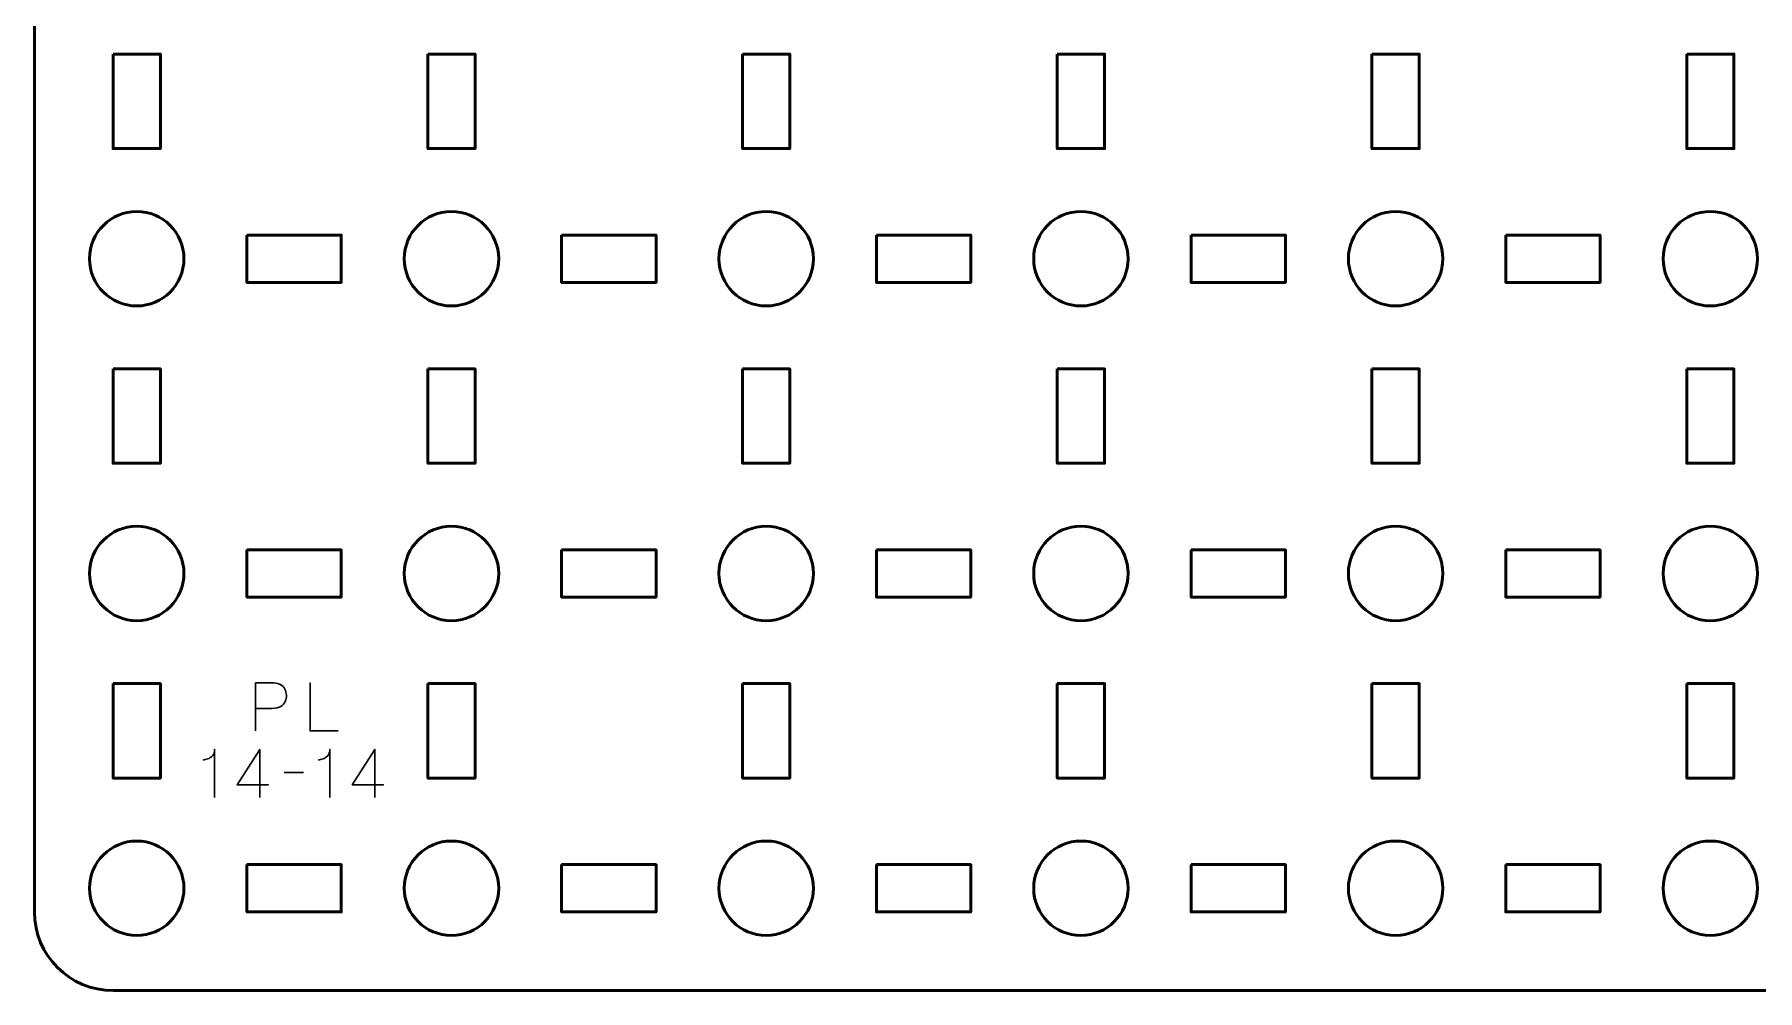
# Model space of a CAD drawing. Header units: centimetres. Extents: x -24.2 to 3.2, y -28.5 to 40.7.
# Drawn here: x -24.15 to -13.2, y 13.35 to 19.42 of the extents above; entities that cross this region are included whole.
import ezdxf

# ---------------------------------------------------------------- set-up
doc = ezdxf.new("R2010")
doc.units = ezdxf.units.CM
doc.header["$MEASUREMENT"] = 0
doc.layers.add('Layer 1', color=7, linetype='Continuous')

msp = doc.modelspace()

# ---------------------------------------------------------------- linework, layer by layer
at = {"layer": 'Layer 1', "lineweight": 53}
for points, knots in [([(-23.65008, 40.65002), (-23.65008, 40.65002), (2.6499, 40.65002), (2.6499, 40.65002), (2.6499, 40.65002), (2.9269, 40.65002), (3.14985, 40.42693), (3.14985, 40.14993), (3.14985, 40.14993), (3.14985, 40.14993), (3.14985, 13.84995), (3.14985, 13.84995), (3.14985, 13.84995), (3.14985, 13.57295), (2.9269, 13.35), (2.6499, 13.35), (2.6499, 13.35), (2.6499, 13.35), (-23.65008, 13.35), (-23.65008, 13.35), (-23.65008, 13.35), (-23.92708, 13.35), (-24.15017, 13.57295), (-24.15017, 13.84995), (-24.15017, 13.84995), (-24.15017, 13.84995), (-24.15017, 40.14993), (-24.15017, 40.14993), (-24.15017, 40.14993), (-24.15017, 40.42693), (-23.92708, 40.65002), (-23.65008, 40.65002)], [0, 0, 0, 0, 0.125, 0.125, 0.125, 0.125, 0.25, 0.25, 0.25, 0.25, 0.375, 0.375, 0.375, 0.375, 0.5, 0.5, 0.5, 0.5, 0.625, 0.625, 0.625, 0.625, 0.75, 0.75, 0.75, 0.75, 0.875, 0.875, 0.875, 0.875, 1, 1, 1, 1]), ([(-23.65008, 19.29995), (-23.65008, 19.29995), (-23.35007, 19.29995), (-23.35007, 19.29995), (-23.35007, 19.29995), (-23.35007, 19.29995), (-23.35007, 18.69994), (-23.35007, 18.69994), (-23.35007, 18.69994), (-23.35007, 18.69994), (-23.65008, 18.69994), (-23.65008, 18.69994), (-23.65008, 18.69994), (-23.65008, 18.69994), (-23.65008, 19.29995), (-23.65008, 19.29995)], [0, 0, 0, 0, 0.25, 0.25, 0.25, 0.25, 0.5, 0.5, 0.5, 0.5, 0.75, 0.75, 0.75, 0.75, 1, 1, 1, 1]), ([(-21.65014, 19.29995), (-21.65014, 19.29995), (-21.35014, 19.29995), (-21.35014, 19.29995), (-21.35014, 19.29995), (-21.35014, 19.29995), (-21.35014, 18.69994), (-21.35014, 18.69994), (-21.35014, 18.69994), (-21.35014, 18.69994), (-21.65014, 18.69994), (-21.65014, 18.69994), (-21.65014, 18.69994), (-21.65014, 18.69994), (-21.65014, 19.29995), (-21.65014, 19.29995)], [0, 0, 0, 0, 0.25, 0.25, 0.25, 0.25, 0.5, 0.5, 0.5, 0.5, 0.75, 0.75, 0.75, 0.75, 1, 1, 1, 1]), ([(-19.65021, 19.29995), (-19.65021, 19.29995), (-19.35021, 19.29995), (-19.35021, 19.29995), (-19.35021, 19.29995), (-19.35021, 19.29995), (-19.35021, 18.69994), (-19.35021, 18.69994), (-19.35021, 18.69994), (-19.35021, 18.69994), (-19.65021, 18.69994), (-19.65021, 18.69994), (-19.65021, 18.69994), (-19.65021, 18.69994), (-19.65021, 19.29995), (-19.65021, 19.29995)], [0, 0, 0, 0, 0.25, 0.25, 0.25, 0.25, 0.5, 0.5, 0.5, 0.5, 0.75, 0.75, 0.75, 0.75, 1, 1, 1, 1]), ([(-17.6501, 19.29995), (-17.6501, 19.29995), (-17.3501, 19.29995), (-17.3501, 19.29995), (-17.3501, 19.29995), (-17.3501, 19.29995), (-17.3501, 18.69994), (-17.3501, 18.69994), (-17.3501, 18.69994), (-17.3501, 18.69994), (-17.6501, 18.69994), (-17.6501, 18.69994), (-17.6501, 18.69994), (-17.6501, 18.69994), (-17.6501, 19.29995), (-17.6501, 19.29995)], [0, 0, 0, 0, 0.25, 0.25, 0.25, 0.25, 0.5, 0.5, 0.5, 0.5, 0.75, 0.75, 0.75, 0.75, 1, 1, 1, 1]), ([(-15.65017, 19.29995), (-15.65017, 19.29995), (-15.35017, 19.29995), (-15.35017, 19.29995), (-15.35017, 19.29995), (-15.35017, 19.29995), (-15.35017, 18.69994), (-15.35017, 18.69994), (-15.35017, 18.69994), (-15.35017, 18.69994), (-15.65017, 18.69994), (-15.65017, 18.69994), (-15.65017, 18.69994), (-15.65017, 18.69994), (-15.65017, 19.29995), (-15.65017, 19.29995)], [0, 0, 0, 0, 0.25, 0.25, 0.25, 0.25, 0.5, 0.5, 0.5, 0.5, 0.75, 0.75, 0.75, 0.75, 1, 1, 1, 1]), ([(-13.65006, 19.29995), (-13.65006, 19.29995), (-13.35006, 19.29995), (-13.35006, 19.29995), (-13.35006, 19.29995), (-13.35006, 19.29995), (-13.35006, 18.69994), (-13.35006, 18.69994), (-13.35006, 18.69994), (-13.35006, 18.69994), (-13.65006, 18.69994), (-13.65006, 18.69994), (-13.65006, 18.69994), (-13.65006, 18.69994), (-13.65006, 19.29995), (-13.65006, 19.29995)], [0, 0, 0, 0, 0.25, 0.25, 0.25, 0.25, 0.5, 0.5, 0.5, 0.5, 0.75, 0.75, 0.75, 0.75, 1, 1, 1, 1]), ([(-23.20014, 18.00003), (-23.20014, 17.83426), (-23.33437, 17.70003), (-23.50014, 17.70003), (-23.50014, 17.70003), (-23.66581, 17.70003), (-23.80015, 17.83426), (-23.80015, 18.00003), (-23.80015, 18.00003), (-23.80015, 18.1657), (-23.66581, 18.30003), (-23.50014, 18.30003), (-23.50014, 18.30003), (-23.33437, 18.30003), (-23.20014, 18.1657), (-23.20014, 18.00003)], [0, 0, 0, 0, 0.25, 0.25, 0.25, 0.25, 0.5, 0.5, 0.5, 0.5, 0.75, 0.75, 0.75, 0.75, 1, 1, 1, 1]), ([(-21.20007, 18.00003), (-21.20007, 17.83426), (-21.33444, 17.70003), (-21.50007, 17.70003), (-21.50007, 17.70003), (-21.66584, 17.70003), (-21.80007, 17.83426), (-21.80007, 18.00003), (-21.80007, 18.00003), (-21.80007, 18.1657), (-21.66584, 18.30003), (-21.50007, 18.30003), (-21.50007, 18.30003), (-21.33444, 18.30003), (-21.20007, 18.1657), (-21.20007, 18.00003)], [0, 0, 0, 0, 0.25, 0.25, 0.25, 0.25, 0.5, 0.5, 0.5, 0.5, 0.75, 0.75, 0.75, 0.75, 1, 1, 1, 1]), ([(-19.20014, 18.00003), (-19.20014, 17.83426), (-19.33447, 17.70003), (-19.50014, 17.70003), (-19.50014, 17.70003), (-19.66577, 17.70003), (-19.80014, 17.83426), (-19.80014, 18.00003), (-19.80014, 18.00003), (-19.80014, 18.1657), (-19.66577, 18.30003), (-19.50014, 18.30003), (-19.50014, 18.30003), (-19.33447, 18.30003), (-19.20014, 18.1657), (-19.20014, 18.00003)], [0, 0, 0, 0, 0.25, 0.25, 0.25, 0.25, 0.5, 0.5, 0.5, 0.5, 0.75, 0.75, 0.75, 0.75, 1, 1, 1, 1]), ([(-17.20017, 18.00003), (-17.20017, 17.83426), (-17.3344, 17.70003), (-17.50017, 17.70003), (-17.50017, 17.70003), (-17.66584, 17.70003), (-17.80017, 17.83426), (-17.80017, 18.00003), (-17.80017, 18.00003), (-17.80017, 18.1657), (-17.66584, 18.30003), (-17.50017, 18.30003), (-17.50017, 18.30003), (-17.3344, 18.30003), (-17.20017, 18.1657), (-17.20017, 18.00003)], [0, 0, 0, 0, 0.25, 0.25, 0.25, 0.25, 0.5, 0.5, 0.5, 0.5, 0.75, 0.75, 0.75, 0.75, 1, 1, 1, 1]), ([(-15.2001, 18.00003), (-15.2001, 17.83426), (-15.33447, 17.70003), (-15.5001, 17.70003), (-15.5001, 17.70003), (-15.66587, 17.70003), (-15.8001, 17.83426), (-15.8001, 18.00003), (-15.8001, 18.00003), (-15.8001, 18.1657), (-15.66587, 18.30003), (-15.5001, 18.30003), (-15.5001, 18.30003), (-15.33447, 18.30003), (-15.2001, 18.1657), (-15.2001, 18.00003)], [0, 0, 0, 0, 0.25, 0.25, 0.25, 0.25, 0.5, 0.5, 0.5, 0.5, 0.75, 0.75, 0.75, 0.75, 1, 1, 1, 1]), ([(-13.20016, 18.00003), (-13.20016, 17.83426), (-13.3345, 17.70003), (-13.50013, 17.70003), (-13.50013, 17.70003), (-13.66579, 17.70003), (-13.80013, 17.83426), (-13.80013, 18.00003), (-13.80013, 18.00003), (-13.80013, 18.1657), (-13.66579, 18.30003), (-13.50013, 18.30003), (-13.50013, 18.30003), (-13.3345, 18.30003), (-13.20016, 18.1657), (-13.20016, 18.00003)], [0, 0, 0, 0, 0.25, 0.25, 0.25, 0.25, 0.5, 0.5, 0.5, 0.5, 0.75, 0.75, 0.75, 0.75, 1, 1, 1, 1]), ([(-22.80013, 18.14996), (-22.80013, 18.14996), (-22.20012, 18.14996), (-22.20012, 18.14996), (-22.20012, 18.14996), (-22.20012, 18.14996), (-22.20012, 17.84996), (-22.20012, 17.84996), (-22.20012, 17.84996), (-22.20012, 17.84996), (-22.80013, 17.84996), (-22.80013, 17.84996), (-22.80013, 17.84996), (-22.80013, 17.84996), (-22.80013, 18.14996), (-22.80013, 18.14996)], [0, 0, 0, 0, 0.25, 0.25, 0.25, 0.25, 0.5, 0.5, 0.5, 0.5, 0.75, 0.75, 0.75, 0.75, 1, 1, 1, 1]), ([(-20.80016, 18.14996), (-20.80016, 18.14996), (-20.20016, 18.14996), (-20.20016, 18.14996), (-20.20016, 18.14996), (-20.20016, 18.14996), (-20.20016, 17.84996), (-20.20016, 17.84996), (-20.20016, 17.84996), (-20.20016, 17.84996), (-20.80016, 17.84996), (-20.80016, 17.84996), (-20.80016, 17.84996), (-20.80016, 17.84996), (-20.80016, 18.14996), (-20.80016, 18.14996)], [0, 0, 0, 0, 0.25, 0.25, 0.25, 0.25, 0.5, 0.5, 0.5, 0.5, 0.75, 0.75, 0.75, 0.75, 1, 1, 1, 1]), ([(-18.80009, 18.14996), (-18.80009, 18.14996), (-18.20008, 18.14996), (-18.20008, 18.14996), (-18.20008, 18.14996), (-18.20008, 18.14996), (-18.20008, 17.84996), (-18.20008, 17.84996), (-18.20008, 17.84996), (-18.20008, 17.84996), (-18.80009, 17.84996), (-18.80009, 17.84996), (-18.80009, 17.84996), (-18.80009, 17.84996), (-18.80009, 18.14996), (-18.80009, 18.14996)], [0, 0, 0, 0, 0.25, 0.25, 0.25, 0.25, 0.5, 0.5, 0.5, 0.5, 0.75, 0.75, 0.75, 0.75, 1, 1, 1, 1]), ([(-16.80012, 18.14996), (-16.80012, 18.14996), (-16.20011, 18.14996), (-16.20011, 18.14996), (-16.20011, 18.14996), (-16.20011, 18.14996), (-16.20011, 17.84996), (-16.20011, 17.84996), (-16.20011, 17.84996), (-16.20011, 17.84996), (-16.80012, 17.84996), (-16.80012, 17.84996), (-16.80012, 17.84996), (-16.80012, 17.84996), (-16.80012, 18.14996), (-16.80012, 18.14996)], [0, 0, 0, 0, 0.25, 0.25, 0.25, 0.25, 0.5, 0.5, 0.5, 0.5, 0.75, 0.75, 0.75, 0.75, 1, 1, 1, 1]), ([(-14.80019, 18.14996), (-14.80019, 18.14996), (-14.20018, 18.14996), (-14.20018, 18.14996), (-14.20018, 18.14996), (-14.20018, 18.14996), (-14.20018, 17.84996), (-14.20018, 17.84996), (-14.20018, 17.84996), (-14.20018, 17.84996), (-14.80019, 17.84996), (-14.80019, 17.84996), (-14.80019, 17.84996), (-14.80019, 17.84996), (-14.80019, 18.14996), (-14.80019, 18.14996)], [0, 0, 0, 0, 0.25, 0.25, 0.25, 0.25, 0.5, 0.5, 0.5, 0.5, 0.75, 0.75, 0.75, 0.75, 1, 1, 1, 1]), ([(-23.65008, 17.29998), (-23.65008, 17.29998), (-23.35007, 17.29998), (-23.35007, 17.29998), (-23.35007, 17.29998), (-23.35007, 17.29998), (-23.35007, 16.69997), (-23.35007, 16.69997), (-23.35007, 16.69997), (-23.35007, 16.69997), (-23.65008, 16.69997), (-23.65008, 16.69997), (-23.65008, 16.69997), (-23.65008, 16.69997), (-23.65008, 17.29998), (-23.65008, 17.29998)], [0, 0, 0, 0, 0.25, 0.25, 0.25, 0.25, 0.5, 0.5, 0.5, 0.5, 0.75, 0.75, 0.75, 0.75, 1, 1, 1, 1]), ([(-21.65014, 17.29998), (-21.65014, 17.29998), (-21.35014, 17.29998), (-21.35014, 17.29998), (-21.35014, 17.29998), (-21.35014, 17.29998), (-21.35014, 16.69997), (-21.35014, 16.69997), (-21.35014, 16.69997), (-21.35014, 16.69997), (-21.65014, 16.69997), (-21.65014, 16.69997), (-21.65014, 16.69997), (-21.65014, 16.69997), (-21.65014, 17.29998), (-21.65014, 17.29998)], [0, 0, 0, 0, 0.25, 0.25, 0.25, 0.25, 0.5, 0.5, 0.5, 0.5, 0.75, 0.75, 0.75, 0.75, 1, 1, 1, 1]), ([(-19.65021, 17.29998), (-19.65021, 17.29998), (-19.35021, 17.29998), (-19.35021, 17.29998), (-19.35021, 17.29998), (-19.35021, 17.29998), (-19.35021, 16.69997), (-19.35021, 16.69997), (-19.35021, 16.69997), (-19.35021, 16.69997), (-19.65021, 16.69997), (-19.65021, 16.69997), (-19.65021, 16.69997), (-19.65021, 16.69997), (-19.65021, 17.29998), (-19.65021, 17.29998)], [0, 0, 0, 0, 0.25, 0.25, 0.25, 0.25, 0.5, 0.5, 0.5, 0.5, 0.75, 0.75, 0.75, 0.75, 1, 1, 1, 1]), ([(-17.6501, 17.29998), (-17.6501, 17.29998), (-17.3501, 17.29998), (-17.3501, 17.29998), (-17.3501, 17.29998), (-17.3501, 17.29998), (-17.3501, 16.69997), (-17.3501, 16.69997), (-17.3501, 16.69997), (-17.3501, 16.69997), (-17.6501, 16.69997), (-17.6501, 16.69997), (-17.6501, 16.69997), (-17.6501, 16.69997), (-17.6501, 17.29998), (-17.6501, 17.29998)], [0, 0, 0, 0, 0.25, 0.25, 0.25, 0.25, 0.5, 0.5, 0.5, 0.5, 0.75, 0.75, 0.75, 0.75, 1, 1, 1, 1]), ([(-15.65017, 17.29998), (-15.65017, 17.29998), (-15.35017, 17.29998), (-15.35017, 17.29998), (-15.35017, 17.29998), (-15.35017, 17.29998), (-15.35017, 16.69997), (-15.35017, 16.69997), (-15.35017, 16.69997), (-15.35017, 16.69997), (-15.65017, 16.69997), (-15.65017, 16.69997), (-15.65017, 16.69997), (-15.65017, 16.69997), (-15.65017, 17.29998), (-15.65017, 17.29998)], [0, 0, 0, 0, 0.25, 0.25, 0.25, 0.25, 0.5, 0.5, 0.5, 0.5, 0.75, 0.75, 0.75, 0.75, 1, 1, 1, 1]), ([(-13.65006, 17.29998), (-13.65006, 17.29998), (-13.35006, 17.29998), (-13.35006, 17.29998), (-13.35006, 17.29998), (-13.35006, 17.29998), (-13.35006, 16.69997), (-13.35006, 16.69997), (-13.35006, 16.69997), (-13.35006, 16.69997), (-13.65006, 16.69997), (-13.65006, 16.69997), (-13.65006, 16.69997), (-13.65006, 16.69997), (-13.65006, 17.29998), (-13.65006, 17.29998)], [0, 0, 0, 0, 0.25, 0.25, 0.25, 0.25, 0.5, 0.5, 0.5, 0.5, 0.75, 0.75, 0.75, 0.75, 1, 1, 1, 1]), ([(-23.20014, 15.99996), (-23.20014, 15.83433), (-23.33437, 15.69996), (-23.50014, 15.69996), (-23.50014, 15.69996), (-23.66581, 15.69996), (-23.80015, 15.83433), (-23.80015, 15.99996), (-23.80015, 15.99996), (-23.80015, 16.16573), (-23.66581, 16.29996), (-23.50014, 16.29996), (-23.50014, 16.29996), (-23.33437, 16.29996), (-23.20014, 16.16573), (-23.20014, 15.99996)], [0, 0, 0, 0, 0.25, 0.25, 0.25, 0.25, 0.5, 0.5, 0.5, 0.5, 0.75, 0.75, 0.75, 0.75, 1, 1, 1, 1]), ([(-21.20007, 15.99996), (-21.20007, 15.83433), (-21.33444, 15.69996), (-21.50007, 15.69996), (-21.50007, 15.69996), (-21.66584, 15.69996), (-21.80007, 15.83433), (-21.80007, 15.99996), (-21.80007, 15.99996), (-21.80007, 16.16573), (-21.66584, 16.29996), (-21.50007, 16.29996), (-21.50007, 16.29996), (-21.33444, 16.29996), (-21.20007, 16.16573), (-21.20007, 15.99996)], [0, 0, 0, 0, 0.25, 0.25, 0.25, 0.25, 0.5, 0.5, 0.5, 0.5, 0.75, 0.75, 0.75, 0.75, 1, 1, 1, 1]), ([(-19.20014, 15.99996), (-19.20014, 15.83433), (-19.33447, 15.69996), (-19.50014, 15.69996), (-19.50014, 15.69996), (-19.66577, 15.69996), (-19.80014, 15.83433), (-19.80014, 15.99996), (-19.80014, 15.99996), (-19.80014, 16.16573), (-19.66577, 16.29996), (-19.50014, 16.29996), (-19.50014, 16.29996), (-19.33447, 16.29996), (-19.20014, 16.16573), (-19.20014, 15.99996)], [0, 0, 0, 0, 0.25, 0.25, 0.25, 0.25, 0.5, 0.5, 0.5, 0.5, 0.75, 0.75, 0.75, 0.75, 1, 1, 1, 1]), ([(-17.20017, 15.99996), (-17.20017, 15.83433), (-17.3344, 15.69996), (-17.50017, 15.69996), (-17.50017, 15.69996), (-17.66584, 15.69996), (-17.80017, 15.83433), (-17.80017, 15.99996), (-17.80017, 15.99996), (-17.80017, 16.16573), (-17.66584, 16.29996), (-17.50017, 16.29996), (-17.50017, 16.29996), (-17.3344, 16.29996), (-17.20017, 16.16573), (-17.20017, 15.99996)], [0, 0, 0, 0, 0.25, 0.25, 0.25, 0.25, 0.5, 0.5, 0.5, 0.5, 0.75, 0.75, 0.75, 0.75, 1, 1, 1, 1]), ([(-15.2001, 15.99996), (-15.2001, 15.83433), (-15.33447, 15.69996), (-15.5001, 15.69996), (-15.5001, 15.69996), (-15.66587, 15.69996), (-15.8001, 15.83433), (-15.8001, 15.99996), (-15.8001, 15.99996), (-15.8001, 16.16573), (-15.66587, 16.29996), (-15.5001, 16.29996), (-15.5001, 16.29996), (-15.33447, 16.29996), (-15.2001, 16.16573), (-15.2001, 15.99996)], [0, 0, 0, 0, 0.25, 0.25, 0.25, 0.25, 0.5, 0.5, 0.5, 0.5, 0.75, 0.75, 0.75, 0.75, 1, 1, 1, 1]), ([(-13.20016, 15.99996), (-13.20016, 15.83433), (-13.3345, 15.69996), (-13.50013, 15.69996), (-13.50013, 15.69996), (-13.66579, 15.69996), (-13.80013, 15.83433), (-13.80013, 15.99996), (-13.80013, 15.99996), (-13.80013, 16.16573), (-13.66579, 16.29996), (-13.50013, 16.29996), (-13.50013, 16.29996), (-13.3345, 16.29996), (-13.20016, 16.16573), (-13.20016, 15.99996)], [0, 0, 0, 0, 0.25, 0.25, 0.25, 0.25, 0.5, 0.5, 0.5, 0.5, 0.75, 0.75, 0.75, 0.75, 1, 1, 1, 1]), ([(-22.80013, 16.15003), (-22.80013, 16.15003), (-22.20012, 16.15003), (-22.20012, 16.15003), (-22.20012, 16.15003), (-22.20012, 16.15003), (-22.20012, 15.85003), (-22.20012, 15.85003), (-22.20012, 15.85003), (-22.20012, 15.85003), (-22.80013, 15.85003), (-22.80013, 15.85003), (-22.80013, 15.85003), (-22.80013, 15.85003), (-22.80013, 16.15003), (-22.80013, 16.15003)], [0, 0, 0, 0, 0.25, 0.25, 0.25, 0.25, 0.5, 0.5, 0.5, 0.5, 0.75, 0.75, 0.75, 0.75, 1, 1, 1, 1]), ([(-20.80016, 16.15003), (-20.80016, 16.15003), (-20.20016, 16.15003), (-20.20016, 16.15003), (-20.20016, 16.15003), (-20.20016, 16.15003), (-20.20016, 15.85003), (-20.20016, 15.85003), (-20.20016, 15.85003), (-20.20016, 15.85003), (-20.80016, 15.85003), (-20.80016, 15.85003), (-20.80016, 15.85003), (-20.80016, 15.85003), (-20.80016, 16.15003), (-20.80016, 16.15003)], [0, 0, 0, 0, 0.25, 0.25, 0.25, 0.25, 0.5, 0.5, 0.5, 0.5, 0.75, 0.75, 0.75, 0.75, 1, 1, 1, 1]), ([(-18.80009, 16.15003), (-18.80009, 16.15003), (-18.20008, 16.15003), (-18.20008, 16.15003), (-18.20008, 16.15003), (-18.20008, 16.15003), (-18.20008, 15.85003), (-18.20008, 15.85003), (-18.20008, 15.85003), (-18.20008, 15.85003), (-18.80009, 15.85003), (-18.80009, 15.85003), (-18.80009, 15.85003), (-18.80009, 15.85003), (-18.80009, 16.15003), (-18.80009, 16.15003)], [0, 0, 0, 0, 0.25, 0.25, 0.25, 0.25, 0.5, 0.5, 0.5, 0.5, 0.75, 0.75, 0.75, 0.75, 1, 1, 1, 1]), ([(-16.80012, 16.15003), (-16.80012, 16.15003), (-16.20011, 16.15003), (-16.20011, 16.15003), (-16.20011, 16.15003), (-16.20011, 16.15003), (-16.20011, 15.85003), (-16.20011, 15.85003), (-16.20011, 15.85003), (-16.20011, 15.85003), (-16.80012, 15.85003), (-16.80012, 15.85003), (-16.80012, 15.85003), (-16.80012, 15.85003), (-16.80012, 16.15003), (-16.80012, 16.15003)], [0, 0, 0, 0, 0.25, 0.25, 0.25, 0.25, 0.5, 0.5, 0.5, 0.5, 0.75, 0.75, 0.75, 0.75, 1, 1, 1, 1]), ([(-14.80019, 16.15003), (-14.80019, 16.15003), (-14.20018, 16.15003), (-14.20018, 16.15003), (-14.20018, 16.15003), (-14.20018, 16.15003), (-14.20018, 15.85003), (-14.20018, 15.85003), (-14.20018, 15.85003), (-14.20018, 15.85003), (-14.80019, 15.85003), (-14.80019, 15.85003), (-14.80019, 15.85003), (-14.80019, 15.85003), (-14.80019, 16.15003), (-14.80019, 16.15003)], [0, 0, 0, 0, 0.25, 0.25, 0.25, 0.25, 0.5, 0.5, 0.5, 0.5, 0.75, 0.75, 0.75, 0.75, 1, 1, 1, 1]), ([(-23.65008, 15.29991), (-23.65008, 15.29991), (-23.35007, 15.29991), (-23.35007, 15.29991), (-23.35007, 15.29991), (-23.35007, 15.29991), (-23.35007, 14.6999), (-23.35007, 14.6999), (-23.35007, 14.6999), (-23.35007, 14.6999), (-23.65008, 14.6999), (-23.65008, 14.6999), (-23.65008, 14.6999), (-23.65008, 14.6999), (-23.65008, 15.29991), (-23.65008, 15.29991)], [0, 0, 0, 0, 0.25, 0.25, 0.25, 0.25, 0.5, 0.5, 0.5, 0.5, 0.75, 0.75, 0.75, 0.75, 1, 1, 1, 1]), ([(-21.65014, 15.29991), (-21.65014, 15.29991), (-21.35014, 15.29991), (-21.35014, 15.29991), (-21.35014, 15.29991), (-21.35014, 15.29991), (-21.35014, 14.6999), (-21.35014, 14.6999), (-21.35014, 14.6999), (-21.35014, 14.6999), (-21.65014, 14.6999), (-21.65014, 14.6999), (-21.65014, 14.6999), (-21.65014, 14.6999), (-21.65014, 15.29991), (-21.65014, 15.29991)], [0, 0, 0, 0, 0.25, 0.25, 0.25, 0.25, 0.5, 0.5, 0.5, 0.5, 0.75, 0.75, 0.75, 0.75, 1, 1, 1, 1]), ([(-19.65021, 15.29991), (-19.65021, 15.29991), (-19.35021, 15.29991), (-19.35021, 15.29991), (-19.35021, 15.29991), (-19.35021, 15.29991), (-19.35021, 14.6999), (-19.35021, 14.6999), (-19.35021, 14.6999), (-19.35021, 14.6999), (-19.65021, 14.6999), (-19.65021, 14.6999), (-19.65021, 14.6999), (-19.65021, 14.6999), (-19.65021, 15.29991), (-19.65021, 15.29991)], [0, 0, 0, 0, 0.25, 0.25, 0.25, 0.25, 0.5, 0.5, 0.5, 0.5, 0.75, 0.75, 0.75, 0.75, 1, 1, 1, 1]), ([(-17.6501, 15.29991), (-17.6501, 15.29991), (-17.3501, 15.29991), (-17.3501, 15.29991), (-17.3501, 15.29991), (-17.3501, 15.29991), (-17.3501, 14.6999), (-17.3501, 14.6999), (-17.3501, 14.6999), (-17.3501, 14.6999), (-17.6501, 14.6999), (-17.6501, 14.6999), (-17.6501, 14.6999), (-17.6501, 14.6999), (-17.6501, 15.29991), (-17.6501, 15.29991)], [0, 0, 0, 0, 0.25, 0.25, 0.25, 0.25, 0.5, 0.5, 0.5, 0.5, 0.75, 0.75, 0.75, 0.75, 1, 1, 1, 1]), ([(-15.65017, 15.29991), (-15.65017, 15.29991), (-15.35017, 15.29991), (-15.35017, 15.29991), (-15.35017, 15.29991), (-15.35017, 15.29991), (-15.35017, 14.6999), (-15.35017, 14.6999), (-15.35017, 14.6999), (-15.35017, 14.6999), (-15.65017, 14.6999), (-15.65017, 14.6999), (-15.65017, 14.6999), (-15.65017, 14.6999), (-15.65017, 15.29991), (-15.65017, 15.29991)], [0, 0, 0, 0, 0.25, 0.25, 0.25, 0.25, 0.5, 0.5, 0.5, 0.5, 0.75, 0.75, 0.75, 0.75, 1, 1, 1, 1]), ([(-13.65006, 15.29991), (-13.65006, 15.29991), (-13.35006, 15.29991), (-13.35006, 15.29991), (-13.35006, 15.29991), (-13.35006, 15.29991), (-13.35006, 14.6999), (-13.35006, 14.6999), (-13.35006, 14.6999), (-13.35006, 14.6999), (-13.65006, 14.6999), (-13.65006, 14.6999), (-13.65006, 14.6999), (-13.65006, 14.6999), (-13.65006, 15.29991), (-13.65006, 15.29991)], [0, 0, 0, 0, 0.25, 0.25, 0.25, 0.25, 0.5, 0.5, 0.5, 0.5, 0.75, 0.75, 0.75, 0.75, 1, 1, 1, 1]), ([(-23.20014, 14.00003), (-23.20014, 13.83422), (-23.33437, 13.70002), (-23.50014, 13.70002), (-23.50014, 13.70002), (-23.66581, 13.70002), (-23.80015, 13.83422), (-23.80015, 14.00003), (-23.80015, 14.00003), (-23.80015, 14.16565), (-23.66581, 14.29999), (-23.50014, 14.29999), (-23.50014, 14.29999), (-23.33437, 14.29999), (-23.20014, 14.16565), (-23.20014, 14.00003)], [0, 0, 0, 0, 0.25, 0.25, 0.25, 0.25, 0.5, 0.5, 0.5, 0.5, 0.75, 0.75, 0.75, 0.75, 1, 1, 1, 1]), ([(-21.20007, 14.00003), (-21.20007, 13.83422), (-21.33444, 13.70002), (-21.50007, 13.70002), (-21.50007, 13.70002), (-21.66584, 13.70002), (-21.80007, 13.83422), (-21.80007, 14.00003), (-21.80007, 14.00003), (-21.80007, 14.16565), (-21.66584, 14.29999), (-21.50007, 14.29999), (-21.50007, 14.29999), (-21.33444, 14.29999), (-21.20007, 14.16565), (-21.20007, 14.00003)], [0, 0, 0, 0, 0.25, 0.25, 0.25, 0.25, 0.5, 0.5, 0.5, 0.5, 0.75, 0.75, 0.75, 0.75, 1, 1, 1, 1]), ([(-19.20014, 14.00003), (-19.20014, 13.83422), (-19.33447, 13.70002), (-19.50014, 13.70002), (-19.50014, 13.70002), (-19.66577, 13.70002), (-19.80014, 13.83422), (-19.80014, 14.00003), (-19.80014, 14.00003), (-19.80014, 14.16565), (-19.66577, 14.29999), (-19.50014, 14.29999), (-19.50014, 14.29999), (-19.33447, 14.29999), (-19.20014, 14.16565), (-19.20014, 14.00003)], [0, 0, 0, 0, 0.25, 0.25, 0.25, 0.25, 0.5, 0.5, 0.5, 0.5, 0.75, 0.75, 0.75, 0.75, 1, 1, 1, 1]), ([(-17.20017, 14.00003), (-17.20017, 13.83422), (-17.3344, 13.70002), (-17.50017, 13.70002), (-17.50017, 13.70002), (-17.66584, 13.70002), (-17.80017, 13.83422), (-17.80017, 14.00003), (-17.80017, 14.00003), (-17.80017, 14.16565), (-17.66584, 14.29999), (-17.50017, 14.29999), (-17.50017, 14.29999), (-17.3344, 14.29999), (-17.20017, 14.16565), (-17.20017, 14.00003)], [0, 0, 0, 0, 0.25, 0.25, 0.25, 0.25, 0.5, 0.5, 0.5, 0.5, 0.75, 0.75, 0.75, 0.75, 1, 1, 1, 1]), ([(-15.2001, 14.00003), (-15.2001, 13.83422), (-15.33447, 13.70002), (-15.5001, 13.70002), (-15.5001, 13.70002), (-15.66587, 13.70002), (-15.8001, 13.83422), (-15.8001, 14.00003), (-15.8001, 14.00003), (-15.8001, 14.16565), (-15.66587, 14.29999), (-15.5001, 14.29999), (-15.5001, 14.29999), (-15.33447, 14.29999), (-15.2001, 14.16565), (-15.2001, 14.00003)], [0, 0, 0, 0, 0.25, 0.25, 0.25, 0.25, 0.5, 0.5, 0.5, 0.5, 0.75, 0.75, 0.75, 0.75, 1, 1, 1, 1]), ([(-13.20016, 14.00003), (-13.20016, 13.83422), (-13.3345, 13.70002), (-13.50013, 13.70002), (-13.50013, 13.70002), (-13.66579, 13.70002), (-13.80013, 13.83422), (-13.80013, 14.00003), (-13.80013, 14.00003), (-13.80013, 14.16565), (-13.66579, 14.29999), (-13.50013, 14.29999), (-13.50013, 14.29999), (-13.3345, 14.29999), (-13.20016, 14.16565), (-13.20016, 14.00003)], [0, 0, 0, 0, 0.25, 0.25, 0.25, 0.25, 0.5, 0.5, 0.5, 0.5, 0.75, 0.75, 0.75, 0.75, 1, 1, 1, 1]), ([(-22.80013, 14.14996), (-22.80013, 14.14996), (-22.20012, 14.14996), (-22.20012, 14.14996), (-22.20012, 14.14996), (-22.20012, 14.14996), (-22.20012, 13.84995), (-22.20012, 13.84995), (-22.20012, 13.84995), (-22.20012, 13.84995), (-22.80013, 13.84995), (-22.80013, 13.84995), (-22.80013, 13.84995), (-22.80013, 13.84995), (-22.80013, 14.14996), (-22.80013, 14.14996)], [0, 0, 0, 0, 0.25, 0.25, 0.25, 0.25, 0.5, 0.5, 0.5, 0.5, 0.75, 0.75, 0.75, 0.75, 1, 1, 1, 1]), ([(-20.80016, 14.14996), (-20.80016, 14.14996), (-20.20016, 14.14996), (-20.20016, 14.14996), (-20.20016, 14.14996), (-20.20016, 14.14996), (-20.20016, 13.84995), (-20.20016, 13.84995), (-20.20016, 13.84995), (-20.20016, 13.84995), (-20.80016, 13.84995), (-20.80016, 13.84995), (-20.80016, 13.84995), (-20.80016, 13.84995), (-20.80016, 14.14996), (-20.80016, 14.14996)], [0, 0, 0, 0, 0.25, 0.25, 0.25, 0.25, 0.5, 0.5, 0.5, 0.5, 0.75, 0.75, 0.75, 0.75, 1, 1, 1, 1]), ([(-18.80009, 14.14996), (-18.80009, 14.14996), (-18.20008, 14.14996), (-18.20008, 14.14996), (-18.20008, 14.14996), (-18.20008, 14.14996), (-18.20008, 13.84995), (-18.20008, 13.84995), (-18.20008, 13.84995), (-18.20008, 13.84995), (-18.80009, 13.84995), (-18.80009, 13.84995), (-18.80009, 13.84995), (-18.80009, 13.84995), (-18.80009, 14.14996), (-18.80009, 14.14996)], [0, 0, 0, 0, 0.25, 0.25, 0.25, 0.25, 0.5, 0.5, 0.5, 0.5, 0.75, 0.75, 0.75, 0.75, 1, 1, 1, 1]), ([(-16.80012, 14.14996), (-16.80012, 14.14996), (-16.20011, 14.14996), (-16.20011, 14.14996), (-16.20011, 14.14996), (-16.20011, 14.14996), (-16.20011, 13.84995), (-16.20011, 13.84995), (-16.20011, 13.84995), (-16.20011, 13.84995), (-16.80012, 13.84995), (-16.80012, 13.84995), (-16.80012, 13.84995), (-16.80012, 13.84995), (-16.80012, 14.14996), (-16.80012, 14.14996)], [0, 0, 0, 0, 0.25, 0.25, 0.25, 0.25, 0.5, 0.5, 0.5, 0.5, 0.75, 0.75, 0.75, 0.75, 1, 1, 1, 1]), ([(-14.80019, 14.14996), (-14.80019, 14.14996), (-14.20018, 14.14996), (-14.20018, 14.14996), (-14.20018, 14.14996), (-14.20018, 14.14996), (-14.20018, 13.84995), (-14.20018, 13.84995), (-14.20018, 13.84995), (-14.20018, 13.84995), (-14.80019, 13.84995), (-14.80019, 13.84995), (-14.80019, 13.84995), (-14.80019, 13.84995), (-14.80019, 14.14996), (-14.80019, 14.14996)], [0, 0, 0, 0, 0.25, 0.25, 0.25, 0.25, 0.5, 0.5, 0.5, 0.5, 0.75, 0.75, 0.75, 0.75, 1, 1, 1, 1])]:
    msp.add_open_spline(points, degree=3, knots=knots, dxfattribs=at)
at = {"layer": 'Layer 1', "color": 40, "lineweight": 30}
for points, knots in [([(-22.74471, 14.9999), (-22.74471, 14.9999), (-22.74471, 15.30516), (-22.74471, 15.30516), (-22.74471, 15.30516), (-22.74471, 15.30516), (-22.64741, 15.30516), (-22.64741, 15.30516), (-22.64741, 15.30516), (-22.6218, 15.30488), (-22.6018, 15.30114), (-22.58761, 15.29398), (-22.58761, 15.29398), (-22.57372, 15.28668), (-22.56391, 15.27719), (-22.55826, 15.26533), (-22.55826, 15.26533), (-22.55276, 15.25348), (-22.54973, 15.24064), (-22.54916, 15.22688), (-22.54916, 15.22688), (-22.54849, 15.2128), (-22.55082, 15.19947), (-22.55632, 15.18677), (-22.55632, 15.18677), (-22.56186, 15.17411), (-22.57135, 15.16363), (-22.58458, 15.15548), (-22.58458, 15.15548), (-22.59809, 15.14736), (-22.6163, 15.14324), (-22.63944, 15.14295), (-22.63944, 15.14295), (-22.63944, 15.14295), (-22.74471, 15.14295), (-22.74471, 15.14295), (-22.74471, 15.14295), (-22.74471, 15.14295), (-22.63944, 15.14295), (-22.63944, 15.14295), (-22.63944, 15.14295), (-22.61668, 15.14324), (-22.59866, 15.14736), (-22.58515, 15.15548), (-22.58515, 15.15548), (-22.57178, 15.16363), (-22.56225, 15.17411), (-22.55661, 15.18677), (-22.55661, 15.18677), (-22.5511, 15.19947), (-22.54863, 15.2128), (-22.54916, 15.22688), (-22.54916, 15.22688), (-22.54973, 15.24064), (-22.55276, 15.25348), (-22.5584, 15.26533), (-22.5584, 15.26533), (-22.56419, 15.27719), (-22.5741, 15.28668), (-22.58804, 15.29398), (-22.58804, 15.29398), (-22.60222, 15.30114), (-22.62208, 15.30488), (-22.64741, 15.30516), (-22.64741, 15.30516), (-22.64741, 15.30516), (-22.74471, 15.30516), (-22.74471, 15.30516), (-22.74471, 15.30516), (-22.74471, 15.30516), (-22.74471, 14.9999), (-22.74471, 14.9999)], [0, 0, 0, 0, 0.05555556, 0.05555556, 0.05555556, 0.05555556, 0.11111111, 0.11111111, 0.11111111, 0.11111111, 0.16666667, 0.16666667, 0.16666667, 0.16666667, 0.22222222, 0.22222222, 0.22222222, 0.22222222, 0.27777778, 0.27777778, 0.27777778, 0.27777778, 0.33333333, 0.33333333, 0.33333333, 0.33333333, 0.38888889, 0.38888889, 0.38888889, 0.38888889, 0.44444444, 0.44444444, 0.44444444, 0.44444444, 0.5, 0.5, 0.5, 0.5, 0.55555556, 0.55555556, 0.55555556, 0.55555556, 0.61111111, 0.61111111, 0.61111111, 0.61111111, 0.66666667, 0.66666667, 0.66666667, 0.66666667, 0.72222222, 0.72222222, 0.72222222, 0.72222222, 0.77777778, 0.77777778, 0.77777778, 0.77777778, 0.83333333, 0.83333333, 0.83333333, 0.83333333, 0.88888889, 0.88888889, 0.88888889, 0.88888889, 0.94444444, 0.94444444, 0.94444444, 0.94444444, 1, 1, 1, 1]), ([(-22.22009, 14.9999), (-22.22009, 14.9999), (-22.39828, 14.9999), (-22.39828, 14.9999), (-22.39828, 14.9999), (-22.39828, 14.9999), (-22.39828, 15.30516), (-22.39828, 15.30516), (-22.39828, 15.30516), (-22.39828, 15.30516), (-22.39828, 14.9999), (-22.39828, 14.9999), (-22.39828, 14.9999), (-22.39828, 14.9999), (-22.22009, 14.9999), (-22.22009, 14.9999)], [0, 0, 0, 0, 0.25, 0.25, 0.25, 0.25, 0.5, 0.5, 0.5, 0.5, 0.75, 0.75, 0.75, 0.75, 1, 1, 1, 1]), ([(-23.00502, 14.57657), (-23.00502, 14.57657), (-23.00502, 14.88183), (-23.00502, 14.88183), (-23.00502, 14.88183), (-23.00559, 14.86458), (-23.01014, 14.85121), (-23.01896, 14.84186), (-23.01896, 14.84186), (-23.02778, 14.83233), (-23.03783, 14.82574), (-23.04884, 14.822), (-23.04884, 14.822), (-23.06016, 14.81815), (-23.06951, 14.81607), (-23.07695, 14.81582), (-23.07695, 14.81582), (-23.06951, 14.81607), (-23.06016, 14.81815), (-23.04884, 14.822), (-23.04884, 14.822), (-23.03783, 14.82574), (-23.02778, 14.83233), (-23.01896, 14.84186), (-23.01896, 14.84186), (-23.01014, 14.85121), (-23.00559, 14.86458), (-23.00502, 14.88183), (-23.00502, 14.88183), (-23.00502, 14.88183), (-23.00502, 14.57657), (-23.00502, 14.57657)], [0, 0, 0, 0, 0.125, 0.125, 0.125, 0.125, 0.25, 0.25, 0.25, 0.25, 0.375, 0.375, 0.375, 0.375, 0.5, 0.5, 0.5, 0.5, 0.625, 0.625, 0.625, 0.625, 0.75, 0.75, 0.75, 0.75, 0.875, 0.875, 0.875, 0.875, 1, 1, 1, 1]), ([(-22.71895, 14.57657), (-22.71895, 14.57657), (-22.71895, 14.88183), (-22.71895, 14.88183), (-22.71895, 14.88183), (-22.71895, 14.88183), (-22.86282, 14.65789), (-22.86282, 14.65789), (-22.86282, 14.65789), (-22.86282, 14.65789), (-22.6648, 14.65789), (-22.6648, 14.65789), (-22.6648, 14.65789), (-22.6648, 14.65789), (-22.86282, 14.65789), (-22.86282, 14.65789), (-22.86282, 14.65789), (-22.86282, 14.65789), (-22.71895, 14.88183), (-22.71895, 14.88183), (-22.71895, 14.88183), (-22.71895, 14.88183), (-22.71895, 14.57657), (-22.71895, 14.57657)], [0, 0, 0, 0, 0.16666667, 0.16666667, 0.16666667, 0.16666667, 0.33333333, 0.33333333, 0.33333333, 0.33333333, 0.5, 0.5, 0.5, 0.5, 0.66666667, 0.66666667, 0.66666667, 0.66666667, 0.83333333, 0.83333333, 0.83333333, 0.83333333, 1, 1, 1, 1]), ([(-22.27248, 14.57657), (-22.27248, 14.57657), (-22.27248, 14.88183), (-22.27248, 14.88183), (-22.27248, 14.88183), (-22.27301, 14.86458), (-22.27756, 14.85121), (-22.28638, 14.84186), (-22.28638, 14.84186), (-22.2952, 14.83233), (-22.30525, 14.82574), (-22.31629, 14.822), (-22.31629, 14.822), (-22.32758, 14.81815), (-22.33697, 14.81607), (-22.34441, 14.81582), (-22.34441, 14.81582), (-22.33697, 14.81607), (-22.32758, 14.81815), (-22.31629, 14.822), (-22.31629, 14.822), (-22.30525, 14.82574), (-22.2952, 14.83233), (-22.28638, 14.84186), (-22.28638, 14.84186), (-22.27756, 14.85121), (-22.27301, 14.86458), (-22.27248, 14.88183), (-22.27248, 14.88183), (-22.27248, 14.88183), (-22.27248, 14.57657), (-22.27248, 14.57657)], [0, 0, 0, 0, 0.125, 0.125, 0.125, 0.125, 0.25, 0.25, 0.25, 0.25, 0.375, 0.375, 0.375, 0.375, 0.5, 0.5, 0.5, 0.5, 0.625, 0.625, 0.625, 0.625, 0.75, 0.75, 0.75, 0.75, 0.875, 0.875, 0.875, 0.875, 1, 1, 1, 1]), ([(-21.98638, 14.57657), (-21.98638, 14.57657), (-21.98638, 14.88183), (-21.98638, 14.88183), (-21.98638, 14.88183), (-21.98638, 14.88183), (-22.13024, 14.65789), (-22.13024, 14.65789), (-22.13024, 14.65789), (-22.13024, 14.65789), (-21.93222, 14.65789), (-21.93222, 14.65789), (-21.93222, 14.65789), (-21.93222, 14.65789), (-22.13024, 14.65789), (-22.13024, 14.65789), (-22.13024, 14.65789), (-22.13024, 14.65789), (-21.98638, 14.88183), (-21.98638, 14.88183), (-21.98638, 14.88183), (-21.98638, 14.88183), (-21.98638, 14.57657), (-21.98638, 14.57657)], [0, 0, 0, 0, 0.16666667, 0.16666667, 0.16666667, 0.16666667, 0.33333333, 0.33333333, 0.33333333, 0.33333333, 0.5, 0.5, 0.5, 0.5, 0.66666667, 0.66666667, 0.66666667, 0.66666667, 0.83333333, 0.83333333, 0.83333333, 0.83333333, 1, 1, 1, 1])]:
    msp.add_open_spline(points, degree=3, knots=knots, dxfattribs=at)
msp.add_open_spline([(-22.56433, 14.73617), (-22.56433, 14.73617), (-22.44114, 14.73617), (-22.44114, 14.73617)], degree=3, dxfattribs=at)

doc.saveas('drawing.dxf')
